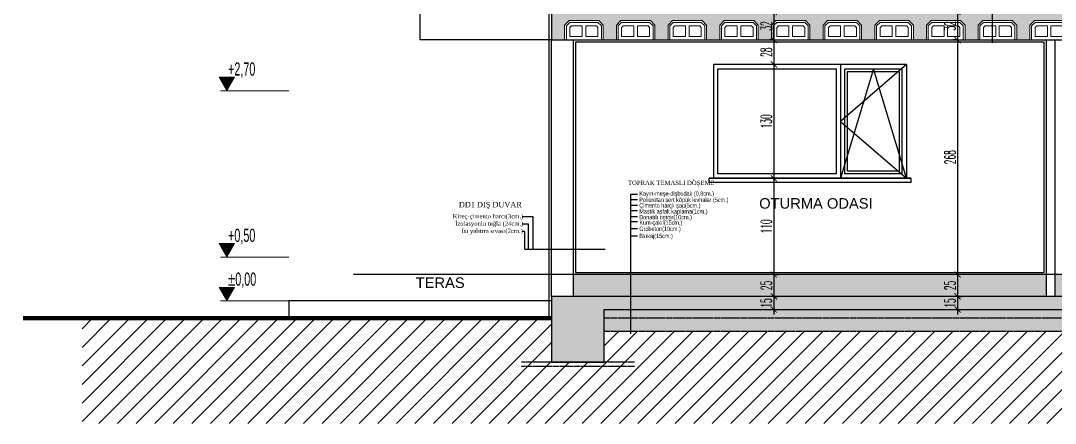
# Model space of a CAD drawing. Extents: x 775040 to 808375, y 4159409 to 4163651.
# Drawn here: x 776499.1 to 776794.3, y 4160133.7 to 4160248.7 of the extents above; entities that cross this region are included whole.
import ezdxf

# ---------------------------------------------------------------- set-up
doc = ezdxf.new("R2010")
doc.units = 0
doc.header["$MEASUREMENT"] = 0
doc.header["$PDMODE"] = 3
doc.linetypes.add('DASHED2', pattern=[0.1875, 0.125, -0.0625])
doc.linetypes.add('DUZ', pattern=[500, 500])
doc.layers.get('0').update_dxf_attribs({"linetype": 'DUZ'})
for name, color, linetype, lineweight in [('25yazi', 255, 'Continuous', 15), ('P-HatchLight', 200, 'Continuous', 5), ('P-Levels', 240, 'Continuous', 20), ('P-Oklar', 31, 'Continuous', 18), ('Z_asmolen', 53, 'Continuous', 9), ('Z_iç ölçü dikey', 111, 'Continuous', 25)]:
    doc.layers.add(name, color=color, linetype=linetype, lineweight=lineweight)
doc.layers.add('tarama', color=8, linetype='Continuous')
doc.styles.add('10', font='swisscl.ttf', dxfattribs={"height": 10})
doc.styles.add('50', font='swisscl.ttf', dxfattribs={"height": 50})
doc.styles.add('ARIAL', font='ariblk.ttf', dxfattribs={"height": 1})
doc.styles.add('OLCUIC', font='ROMANS.SHX', dxfattribs={"width": 0.5})
doc.styles.add('ÖLÇÜ', font='times.ttf', dxfattribs={"height": 15})
doc.dimstyles.new('ölçü 50', dxfattribs={"dimtxt": 12.5, "dimasz": 7, "dimexe": 5.3, "dimexo": 5, "dimgap": 2.5, "dimtad": 1, "dimdec": 0, "dimzin": 9, "dimdsep": 46, "dimtxsty": 'OLCUIC', "dimblk1": 'ARCHTICK', "dimblk2": 'ARCHTICK', "dimsah": 1, "dimcen": 0, "dimdle": 5.5, "dimadec": 0, "dimazin": 0, "dimtfac": 1, "dimtdec": 0, "dimtix": 1, "dimtofl": 0, "dimtmove": 1, "dimatfit": 3, "dimldrblk": 'ARCHTICK', "dimfxl": 0, "dimtolj": 1, "dimtzin": 0, "dimarcsym": 0})

# ---------------------------------------------------------------- blocks, each defined once
blk = doc.blocks.new('asbnm')
at = {"layer": 'Z_asmolen'}
for p, q in [((44128.8, -2548.3), (44123.7, -2553.5)), ((44129.7, -2550.3), (44125.7, -2554.3)), ((44162.5, -2548.3), (44128.8, -2548.3)), ((44161.7, -2550.3), (44129.7, -2550.3)), ((44161.7, -2550.3), (44165.7, -2554.3)), ((44162.5, -2548.3), (44167.7, -2553.5)), ((44187.8, -2548.3), (44182.7, -2553.5)), ((44188.7, -2550.3), (44184.7, -2554.3)), ((44221.5, -2548.3), (44187.8, -2548.3)), ((44220.7, -2550.3), (44188.7, -2550.3)), ((44220.7, -2550.3), (44224.7, -2554.3)), ((44221.5, -2548.3), (44226.7, -2553.5)), ((44123.7, -2570.3), (44123.7, -2553.5)), ((44125.7, -2570.3), (44125.7, -2554.3)), ((44131.4, -2554.3), (44129.7, -2556.1)), ((44129.7, -2566.3), (44129.7, -2556.1)), ((44143.7, -2554.3), (44131.4, -2554.3)), ((44143.7, -2554.3), (44143.7, -2566.3)), ((44159.8, -2554.3), (44147.7, -2554.3)), ((44147.7, -2554.3), (44147.7, -2566.3)), ((44159.8, -2554.3), (44161.7, -2556)), ((44161.7, -2566.3), (44161.7, -2556)), ((44165.7, -2570.3), (44165.7, -2554.3)), ((44167.7, -2570.3), (44167.7, -2553.5)), ((44182.7, -2570.3), (44182.7, -2553.5)), ((44184.7, -2570.3), (44184.7, -2554.3)), ((44190.4, -2554.3), (44188.7, -2556.1)), ((44188.7, -2566.3), (44188.7, -2556.1)), ((44202.7, -2554.3), (44190.4, -2554.3)), ((44202.7, -2554.3), (44202.7, -2566.3)), ((44218.8, -2554.3), (44206.7, -2554.3)), ((44206.7, -2554.3), (44206.7, -2566.3)), ((44218.8, -2554.3), (44220.7, -2556)), ((44220.7, -2566.3), (44220.7, -2556)), ((44224.7, -2570.3), (44224.7, -2554.3)), ((44226.7, -2570.3), (44226.7, -2553.5)), ((44167.7, -2570.3), (44123.7, -2570.3)), ((44143.7, -2566.3), (44129.7, -2566.3)), ((44161.7, -2566.3), (44147.7, -2566.3)), ((44226.7, -2570.3), (44182.7, -2570.3)), ((44202.7, -2566.3), (44188.7, -2566.3)), ((44220.7, -2566.3), (44206.7, -2566.3))]:
    blk.add_line(p, q, dxfattribs=at)
blk = doc.blocks.new('KOTLAMAGORUNUS KESITTE')
at = {"layer": 'P-HatchLight'}
for points in [[(0.152, 0.148), (0.072, 0.01), (-0.008, 0.148)], [(0.143, 0.143), (0.072, 0.02), (0.001, 0.143)], [(0.135, 0.138), (0.072, 0.03), (0.01, 0.138)], [(0.126, 0.133), (0.072, 0.04), (0.018, 0.133)], [(0.117, 0.128), (0.072, 0.05), (0.027, 0.128)], [(0.109, 0.123), (0.072, 0.06), (0.036, 0.123)], [(0.1, 0.118), (0.072, 0.07), (0.044, 0.118)], [(0.091, 0.113), (0.072, 0.08), (0.053, 0.113)], [(0.083, 0.108), (0.072, 0.09), (0.062, 0.108)], [(0.074, 0.103), (0.072, 0.1), (0.07, 0.103)]]:
    blk.add_lwpolyline(points, close=True, dxfattribs=at)
at = {"layer": 'P-Oklar', "color": 2, "ltscale": 0.5}
blk.add_line((0, 0), (0.779, 0), dxfattribs=at)
blk.add_lwpolyline([(-0.016, 0.153), (0.072, 0), (0.161, 0.153)], close=True, dxfattribs=at)
at = {"layer": 'P-Levels', "color": 7, "style": '50', "width": 0.8}
blk.add_attdef('%%P0.00', (-0.031, 0.178), '', height=0.15, dxfattribs=at)
blk = doc.blocks.new('_ARCHTICK')
at = {"color": 0, "linetype": 'ByBlock', "const_width": 0.15}
blk.add_lwpolyline([(-0.5, -0.5), (0.5, 0.5)], dxfattribs=at)
blk = doc.blocks.new('*D1060')
at = {"layer": 'Defpoints', "color": 0, "linetype": 'Continuous', "transparency": 16777216}
for p in [(792120.1, 4156109.2), (792120.1, 4156077.2), (792121.6, 4156077.2)]:
    blk.add_point(p, dxfattribs=at)
at = {"layer": 'tarama', "color": 0, "linetype": 'Continuous', "lineweight": -2, "transparency": 16777216}
for p, q in [((792120.1, 4156114.7), (792120.1, 4156071.7)), ((792120.1, 4156109.2), (792114.8, 4156109.2)), ((792120.1, 4156077.2), (792114.8, 4156077.2))]:
    blk.add_line(p, q, dxfattribs=at)
at = {"layer": 'tarama', "color": 0, "linetype": 'Continuous', "lineweight": -2, "transparency": 16777216, "xscale": 7, "yscale": 7, "zscale": 7}
for p, rotation in [((792120.1, 4156109.2), 90), ((792120.1, 4156077.2), 270)]:
    blk.add_blockref('_ARCHTICK', p, dxfattribs=dict(at, rotation=rotation))
at = {"layer": 'tarama', "color": 0, "linetype": 'Continuous', "transparency": 16777216, "insert": (792111.4, 4156093.2), "char_height": 12.5, "attachment_point": 5, "rotation": 90, "style": 'OLCUIC'}
blk.add_mtext('\\A1;32', dxfattribs=at)
blk = doc.blocks.new('*D1061')
at = {"layer": 'Defpoints', "color": 0, "linetype": 'Continuous', "transparency": 16777216}
for p in [(792121.6, 4156077.2), (792120.1, 4155809.2), (792121.6, 4155809.2)]:
    blk.add_point(p, dxfattribs=at)
at = {"layer": 'tarama', "color": 0, "linetype": 'Continuous', "lineweight": -2, "transparency": 16777216}
for p, q in [((792120.1, 4156077.2), (792114.8, 4156077.2)), ((792120.1, 4156082.7), (792120.1, 4155803.7)), ((792120.1, 4155809.2), (792114.8, 4155809.2))]:
    blk.add_line(p, q, dxfattribs=at)
at = {"layer": 'tarama', "color": 0, "linetype": 'Continuous', "lineweight": -2, "transparency": 16777216, "xscale": 7, "yscale": 7, "zscale": 7}
for p, rotation in [((792120.1, 4156077.2), 90), ((792120.1, 4155809.2), 270)]:
    blk.add_blockref('_ARCHTICK', p, dxfattribs=dict(at, rotation=rotation))
at = {"layer": 'tarama', "color": 0, "linetype": 'Continuous', "transparency": 16777216, "insert": (792111.4, 4155943.2), "char_height": 12.5, "attachment_point": 5, "rotation": 90, "style": 'OLCUIC'}
blk.add_mtext('\\A1;268', dxfattribs=at)
blk = doc.blocks.new('*D1062')
at = {"layer": 'Defpoints', "color": 0, "linetype": 'Continuous', "transparency": 16777216}
for p in [(792121.6, 4155809.2), (792118.3, 4155784.2), (792120.1, 4155784.2)]:
    blk.add_point(p, dxfattribs=at)
at = {"layer": 'tarama', "color": 0, "linetype": 'Continuous', "lineweight": -2, "transparency": 16777216}
for p, q in [((792120.1, 4155809.2), (792114.8, 4155809.2)), ((792120.1, 4155814.7), (792120.1, 4155778.7)), ((792120.1, 4155784.2), (792125.4, 4155784.2))]:
    blk.add_line(p, q, dxfattribs=at)
at = {"layer": 'tarama', "color": 0, "linetype": 'Continuous', "lineweight": -2, "transparency": 16777216, "xscale": 7, "yscale": 7, "zscale": 7}
for p, rotation in [((792120.1, 4155809.2), 90), ((792120.1, 4155784.2), 270)]:
    blk.add_blockref('_ARCHTICK', p, dxfattribs=dict(at, rotation=rotation))
at = {"layer": 'tarama', "color": 0, "linetype": 'Continuous', "transparency": 16777216, "insert": (792111.4, 4155796.7), "char_height": 12.5, "attachment_point": 5, "rotation": 90, "style": 'OLCUIC'}
blk.add_mtext('\\A1;25', dxfattribs=at)
blk = doc.blocks.new('*D1063')
at = {"layer": 'Defpoints', "color": 0, "linetype": 'Continuous', "transparency": 16777216}
for p in [(792118.3, 4155784.2), (792118.3, 4155769.2), (792120.1, 4155769.2)]:
    blk.add_point(p, dxfattribs=at)
at = {"layer": 'tarama', "color": 0, "linetype": 'Continuous', "lineweight": -2, "transparency": 16777216}
for p, q in [((792120.1, 4155789.7), (792120.1, 4155763.7)), ((792120.1, 4155784.2), (792125.4, 4155784.2)), ((792120.1, 4155769.2), (792125.4, 4155769.2))]:
    blk.add_line(p, q, dxfattribs=at)
at = {"layer": 'tarama', "color": 0, "linetype": 'Continuous', "lineweight": -2, "transparency": 16777216, "xscale": 7, "yscale": 7, "zscale": 7}
for p, rotation in [((792120.1, 4155784.2), 90), ((792120.1, 4155769.2), 270)]:
    blk.add_blockref('_ARCHTICK', p, dxfattribs=dict(at, rotation=rotation))
at = {"layer": 'tarama', "color": 0, "linetype": 'Continuous', "transparency": 16777216, "insert": (792111.4, 4155776.7), "char_height": 12.5, "attachment_point": 5, "rotation": 90, "style": 'OLCUIC'}
blk.add_mtext('\\A1;15', dxfattribs=at)
blk = doc.blocks.new('*D1082')
at = {"layer": 'Defpoints', "color": 0, "linetype": 'Continuous', "transparency": 16777216}
for p in [(791910.4, 4156109.2), (791910.4, 4156077.2), (791910.4, 4156077.2)]:
    blk.add_point(p, dxfattribs=at)
at = {"layer": 'tarama', "color": 0, "linetype": 'Continuous', "lineweight": -2, "transparency": 16777216}
for p, q in [((791910.4, 4156114.7), (791910.4, 4156071.7)), ((791910.4, 4156109.2), (791905.1, 4156109.2)), ((791910.4, 4156077.2), (791905.1, 4156077.2))]:
    blk.add_line(p, q, dxfattribs=at)
at = {"layer": 'tarama', "color": 0, "linetype": 'Continuous', "lineweight": -2, "transparency": 16777216, "xscale": 7, "yscale": 7, "zscale": 7}
for p, rotation in [((791910.4, 4156109.2), 90), ((791910.4, 4156077.2), 270)]:
    blk.add_blockref('_ARCHTICK', p, dxfattribs=dict(at, rotation=rotation))
at = {"layer": 'tarama', "color": 0, "linetype": 'Continuous', "transparency": 16777216, "insert": (791901.7, 4156093.2), "char_height": 12.5, "attachment_point": 5, "rotation": 90, "style": 'OLCUIC'}
blk.add_mtext('\\A1;32', dxfattribs=at)
blk = doc.blocks.new('*D1083')
at = {"layer": 'Defpoints', "color": 0, "linetype": 'Continuous', "transparency": 16777216}
for p in [(791910.4, 4156077.2), (791910.4, 4156049.2), (791910.4, 4156049.2)]:
    blk.add_point(p, dxfattribs=at)
at = {"layer": 'tarama', "color": 0, "linetype": 'Continuous', "lineweight": -2, "transparency": 16777216}
for p, q in [((791910.4, 4156077.2), (791905.1, 4156077.2)), ((791910.4, 4156082.7), (791910.4, 4156043.7)), ((791910.4, 4156049.2), (791905.1, 4156049.2))]:
    blk.add_line(p, q, dxfattribs=at)
at = {"layer": 'tarama', "color": 0, "linetype": 'Continuous', "lineweight": -2, "transparency": 16777216, "xscale": 7, "yscale": 7, "zscale": 7}
for p, rotation in [((791910.4, 4156077.2), 90), ((791910.4, 4156049.2), 270)]:
    blk.add_blockref('_ARCHTICK', p, dxfattribs=dict(at, rotation=rotation))
at = {"layer": 'tarama', "color": 0, "linetype": 'Continuous', "transparency": 16777216, "insert": (791901.7, 4156063.2), "char_height": 12.5, "attachment_point": 5, "rotation": 90, "style": 'OLCUIC'}
blk.add_mtext('\\A1;28', dxfattribs=at)
blk = doc.blocks.new('*D1084')
at = {"layer": 'Defpoints', "color": 0, "linetype": 'Continuous', "transparency": 16777216}
for p in [(791910.4, 4156049.2), (791910.4, 4155919.2), (791910.4, 4155919.2)]:
    blk.add_point(p, dxfattribs=at)
at = {"layer": 'tarama', "color": 0, "linetype": 'Continuous', "lineweight": -2, "transparency": 16777216}
for p, q in [((791910.4, 4156054.7), (791910.4, 4155913.7)), ((791910.4, 4156049.2), (791905.1, 4156049.2)), ((791910.4, 4155919.2), (791915.7, 4155919.2))]:
    blk.add_line(p, q, dxfattribs=at)
at = {"layer": 'tarama', "color": 0, "linetype": 'Continuous', "lineweight": -2, "transparency": 16777216, "xscale": 7, "yscale": 7, "zscale": 7}
for p, rotation in [((791910.4, 4156049.2), 90), ((791910.4, 4155919.2), 270)]:
    blk.add_blockref('_ARCHTICK', p, dxfattribs=dict(at, rotation=rotation))
at = {"layer": 'tarama', "color": 0, "linetype": 'Continuous', "transparency": 16777216, "insert": (791901.7, 4155984.2), "char_height": 12.5, "attachment_point": 5, "rotation": 90, "style": 'OLCUIC'}
blk.add_mtext('\\A1;130', dxfattribs=at)
blk = doc.blocks.new('*D1085')
at = {"layer": 'Defpoints', "color": 0, "linetype": 'Continuous', "transparency": 16777216}
for p in [(791910.4, 4155919.2), (791910.4, 4155809.2), (791910.4, 4155809.2)]:
    blk.add_point(p, dxfattribs=at)
at = {"layer": 'tarama', "color": 0, "linetype": 'Continuous', "lineweight": -2, "transparency": 16777216}
for p, q in [((791910.4, 4155924.7), (791910.4, 4155803.7)), ((791910.4, 4155919.2), (791915.7, 4155919.2)), ((791910.4, 4155809.2), (791915.7, 4155809.2))]:
    blk.add_line(p, q, dxfattribs=at)
at = {"layer": 'tarama', "color": 0, "linetype": 'Continuous', "lineweight": -2, "transparency": 16777216, "xscale": 7, "yscale": 7, "zscale": 7}
for p, rotation in [((791910.4, 4155919.2), 90), ((791910.4, 4155809.2), 270)]:
    blk.add_blockref('_ARCHTICK', p, dxfattribs=dict(at, rotation=rotation))
at = {"layer": 'tarama', "color": 0, "linetype": 'Continuous', "transparency": 16777216, "insert": (791901.7, 4155864.2), "char_height": 12.5, "attachment_point": 5, "rotation": 90, "style": 'OLCUIC'}
blk.add_mtext('\\A1;110', dxfattribs=at)
blk = doc.blocks.new('*D1086')
at = {"layer": 'Defpoints', "color": 0, "linetype": 'Continuous', "transparency": 16777216}
for p in [(791910.4, 4155809.2), (791910.4, 4155784.2), (791910.4, 4155784.2)]:
    blk.add_point(p, dxfattribs=at)
at = {"layer": 'tarama', "color": 0, "linetype": 'Continuous', "lineweight": -2, "transparency": 16777216}
for p, q in [((791910.4, 4155814.7), (791910.4, 4155778.7)), ((791910.4, 4155809.2), (791915.7, 4155809.2)), ((791910.4, 4155784.2), (791915.7, 4155784.2))]:
    blk.add_line(p, q, dxfattribs=at)
at = {"layer": 'tarama', "color": 0, "linetype": 'Continuous', "lineweight": -2, "transparency": 16777216, "xscale": 7, "yscale": 7, "zscale": 7}
for p, rotation in [((791910.4, 4155809.2), 90), ((791910.4, 4155784.2), 270)]:
    blk.add_blockref('_ARCHTICK', p, dxfattribs=dict(at, rotation=rotation))
at = {"layer": 'tarama', "color": 0, "linetype": 'Continuous', "transparency": 16777216, "insert": (791901.7, 4155796.7), "char_height": 12.5, "attachment_point": 5, "rotation": 90, "style": 'OLCUIC'}
blk.add_mtext('\\A1;25', dxfattribs=at)
blk = doc.blocks.new('*D1087')
at = {"layer": 'Defpoints', "color": 0, "linetype": 'Continuous', "transparency": 16777216}
for p in [(791910.4, 4155784.2), (791910.4, 4155769.2), (791910.4, 4155769.2)]:
    blk.add_point(p, dxfattribs=at)
at = {"layer": 'tarama', "color": 0, "linetype": 'Continuous', "lineweight": -2, "transparency": 16777216}
for p, q in [((791910.4, 4155789.7), (791910.4, 4155763.7)), ((791910.4, 4155784.2), (791915.7, 4155784.2)), ((791910.4, 4155769.2), (791915.7, 4155769.2))]:
    blk.add_line(p, q, dxfattribs=at)
at = {"layer": 'tarama', "color": 0, "linetype": 'Continuous', "lineweight": -2, "transparency": 16777216, "xscale": 7, "yscale": 7, "zscale": 7}
for p, rotation in [((791910.4, 4155784.2), 90), ((791910.4, 4155769.2), 270)]:
    blk.add_blockref('_ARCHTICK', p, dxfattribs=dict(at, rotation=rotation))
at = {"layer": 'tarama', "color": 0, "linetype": 'Continuous', "transparency": 16777216, "insert": (791901.7, 4155776.7), "char_height": 12.5, "attachment_point": 5, "rotation": 90, "style": 'OLCUIC'}
blk.add_mtext('\\A1;15', dxfattribs=at)
blk = doc.blocks.new('A$C75FE1421')
at = {"layer": 'tarama'}
h = blk.add_hatch(dxfattribs=at)
h.set_pattern_fill('ANSI33', color=256, scale=15, style=0)
h.set_pattern_definition([(45, (-798705.8395, -4170140.343), (-2.6516504294, 2.6516504294), []), (45, (-798703.188, -4170140.343), (-2.6516504294, 2.6516504294), [1.875, -0.9375])])
h.paths.add_polyline_path([(1723.6, 725.7), (1757.3, 725.7), (1762.4, 720.5), (1762.4, 703.7), (1777.4, 703.7), (1777.4, 720.5), (1782.6, 725.7), (1816.3, 725.7), (1821.4, 720.5), (1821.4, 703.7), (1836.4, 703.7), (1836.4, 720.5), (1841.6, 725.7), (1875.3, 725.7), (1880.4, 720.5), (1880.4, 703.7), (1895.4, 703.7), (1895.4, 720.5), (1900.6, 725.7), (1934.3, 725.7), (1939.4, 720.5), (1939.4, 703.7), (1954.4, 703.7), (1954.4, 720.5), (1959.6, 725.7), (1993.3, 725.7), (1998.4, 720.5), (1998.4, 703.7), (2013.4, 703.7), (2013.4, 720.5), (2018.6, 725.7), (2052.3, 725.7), (2057.4, 720.5), (2057.4, 703.7), (2072.4, 703.7), (2072.4, 720.5), (2077.6, 725.7), (2111.3, 725.7), (2116.4, 720.5), (2116.4, 703.7), (2131.4, 703.7), (2131.4, 720.5), (2136.6, 725.7), (2170.3, 725.7), (2175.4, 720.5), (2175.4, 703.7), (2190.4, 703.7), (2190.4, 720.5), (2195.6, 725.7), (2229.3, 725.7), (2234.4, 720.5), (2234.4, 703.7), (2249.4, 703.7), (2249.4, 720.5), (2254.6, 725.7), (2288.3, 725.7), (2293.4, 720.5), (2293.4, 703.7), (2308.4, 703.7), (2308.4, 720.5), (2313.6, 725.7), (2347.3, 725.7), (2352.4, 720.5), (2352.4, 703.7), (2367.4, 703.7), (2367.4, 720.5), (2372.6, 725.7), (2406.3, 725.7), (2411.4, 720.5), (2411.4, 703.7), (2426.4, 703.7), (2426.4, 720.5), (2431.6, 725.7), (2465.3, 725.7), (2470.4, 720.5), (2470.4, 703.7), (2485.4, 703.7), (2485.4, 720.5), (2490.6, 725.7), (2524.3, 725.7), (2529.4, 720.5), (2529.4, 703.7), (2544.4, 703.7), (2544.4, 720.5), (2549.6, 725.7), (2583.3, 725.7), (2588.4, 720.5), (2588.4, 703.7), (2603.4, 703.7), (2603.4, 735.7), (1703.4, 735.7), (1703.4, 703.7), (1718.4, 703.7), (1718.4, 720.5)])
h.paths.add_polyline_path([(1382.7, 735.7), (603.4, 735.7), (603.4, 703.7), (618.4, 703.7), (618.4, 720.5), (623.6, 725.7), (657.3, 725.7), (662.4, 720.5), (662.4, 703.7), (677.4, 703.7), (677.4, 720.5), (682.6, 725.7), (716.3, 725.7), (721.4, 720.5), (721.4, 703.7), (736.4, 703.7), (736.4, 720.5), (741.6, 725.7), (775.3, 725.7), (780.4, 720.5), (780.4, 703.7), (795.4, 703.7), (795.4, 720.5), (800.6, 725.7), (834.3, 725.7), (839.4, 720.5), (839.4, 703.7), (854.4, 703.7), (854.4, 720.5), (859.6, 725.7), (893.3, 725.7), (898.4, 720.5), (898.4, 703.7), (913.4, 703.7), (913.4, 720.5), (918.6, 725.7), (952.3, 725.7), (957.4, 720.5), (957.4, 703.7), (972.4, 703.7), (972.4, 720.5), (977.6, 725.7), (1011.3, 725.7), (1016.4, 720.5), (1016.4, 703.7), (1031.4, 703.7), (1031.4, 720.5), (1036.6, 725.7), (1070.3, 725.7), (1075.4, 720.5), (1075.4, 703.7), (1090.4, 703.7), (1090.4, 720.5), (1095.6, 725.7), (1129.3, 725.7), (1134.4, 720.5), (1134.4, 703.7), (1149.4, 703.7), (1149.4, 720.5), (1154.6, 725.7), (1188.3, 725.7), (1193.4, 720.5), (1193.4, 703.7), (1208.4, 703.7), (1208.4, 720.5), (1213.6, 725.7), (1247.3, 725.7), (1252.4, 720.5), (1252.4, 703.7), (1267.4, 703.7), (1267.4, 720.5), (1272.6, 725.7), (1306.3, 725.7), (1311.4, 720.5), (1311.4, 703.7), (1326.4, 703.7), (1326.4, 720.5), (1331.6, 725.7), (1365.3, 725.7), (1370.4, 720.5), (1370.4, 703.7), (1382.7, 703.7)])
h.paths.add_polyline_path([(1435.2, 665.1), (1372.7, 665.1), (1372.7, 650.1), (1382.7, 650.1), (1430, 633.4), (1470.6, 617), (1486.7, 601.4), (1506.3, 582.7), (1535, 564.3), (1561.4, 547.3), (1580.1, 530.6), (1600.5, 511.2), (1648, 491.3), (1728.4, 491.3), (1728.4, 506.3), (1651, 506.3), (1651, 524), (1608.9, 524), (1608.9, 541.6), (1590.2, 541.6), (1590.2, 559.2), (1570.5, 559.2), (1570.5, 576.9), (1543.1, 576.9), (1543.1, 594.5), (1515.6, 594.5), (1515.6, 612.2), (1497.1, 612.2), (1497.1, 629.8), (1478.9, 629.8), (1478.9, 647.5), (1435.2, 647.5)])
h.paths.add_polyline_path([(1407.7, 395.7), (1683.4, 395.7), (1683.4, 335.7), (1743.4, 335.7), (1743.4, 395.7), (2543.4, 395.7), (2543.4, 335.7), (2603.4, 335.7), (2603.4, 410.7), (603.4, 410.7), (603.4, 335.7), (663.4, 335.7), (663.4, 395.7), (1347.7, 395.7), (1347.7, 335.7), (1407.7, 335.7)])
h = blk.add_hatch(dxfattribs=at)
h.set_pattern_fill('ANSI38', color=256, scale=30, style=0)
h.set_pattern_definition([(45, (-798705.8395, -4170140.343), (-2.6516504294, 2.6516504294), []), (135, (-798705.8395, -4170140.343), (-7.9549512883, 2.6516504294), [9.375, -5.625])])
h.paths.add_polyline_path([(1168.4, 435.7), (628.4, 435.7), (628.4, 410.7), (1168.4, 410.7)])
h.paths.add_polyline_path([(1372.7, 435.7), (1178.4, 435.7), (1178.4, 410.7), (1372.7, 410.7)])
h.paths.add_polyline_path([(1573.4, 435.7), (1382.7, 435.7), (1382.7, 410.7), (1573.4, 410.7)])
h.paths.add_polyline_path([(1703.4, 435.7), (1583.4, 435.7), (1583.4, 410.7), (1703.4, 410.7)])
h.paths.add_polyline_path([(1843.4, 435.7), (1728.4, 435.7), (1728.4, 410.7), (1843.4, 410.7)])
h.paths.add_polyline_path([(2003.4, 435.7), (1853.4, 435.7), (1853.4, 410.7), (2003.4, 410.7)])
h.paths.add_polyline_path([(2153.4, 435.7), (2013.4, 435.7), (2013.4, 410.7), (2153.4, 410.7)])
h.paths.add_polyline_path([(2478.4, 435.7), (2163.4, 435.7), (2163.4, 410.7), (2478.4, 410.7)])
at = {"layer": 'tarama', "ltscale": 50}
h = blk.add_hatch(dxfattribs=at)
h.set_pattern_fill('AR-HBONE', color=256, scale=0.7, style=0)
h.set_pattern_definition([(45, (-798705.8395, -4170140.3432), (3e-16, 3.9597979746), [8.4, -2.8]), (135, (-798703.8596, -4170138.3633), (3e-16, 3.9597979746), [8.4, -2.8])])
h.paths.add_polyline_path([(1347.7, 395.7), (663.4, 395.7), (663.4, 385.7), (1347.7, 385.7)])
h.paths.add_polyline_path([(1683.4, 395.7), (1407.7, 395.7), (1407.7, 385.7), (1683.4, 385.7)])
h.paths.add_polyline_path([(2543.4, 395.7), (1743.4, 395.7), (1743.4, 385.7), (2543.4, 385.7)])
at = {"layer": 'tarama'}
h = blk.add_hatch(dxfattribs=at)
h.set_pattern_fill('ANSI31', color=256, scale=120, style=0)
h.set_pattern_definition([(45, (-798705.84, -4170140.343), (-10.60660172, 10.60660172), [])])
h.paths.add_polyline_path([(603.4, 385.7), (67.6, 385.7), (67.6, 265.7), (2983.3, 265.7), (2983.3, 385.7), (2603.4, 385.7), (2603.4, 335.7), (2543.4, 335.7), (2543.4, 370.7), (1743.4, 370.7), (1743.4, 335.7), (1683.4, 335.7), (1683.4, 370.7), (1407.7, 370.7), (1407.7, 335.7), (1347.7, 335.7), (1347.7, 370.7), (663.4, 370.7), (663.4, 335.7), (603.4, 335.7)])
at = {"layer": 'tarama', "linetype": 'DASHED2'}
h = blk.add_hatch(dxfattribs=at)
h.set_pattern_fill('EARTH', color=256, scale=25, angle=45, style=0)
h.set_pattern_definition([(45, (-798705.8395, -4170140.343), (9e-16, 8.838834765), [6.25, -6.25]), (45, (-798707.497, -4170138.686), (9e-16, 8.838834765), [6.25, -6.25]), (45, (-798709.154, -4170137.0286), (9e-16, 8.838834765), [6.25, -6.25]), (135, (-798709.154, -4170135.924), (-8.838834765, 9e-16), [6.25, -6.25]), (135, (-798707.497, -4170134.2665), (-8.838834765, 9e-16), [6.25, -6.25]), (135, (-798705.8395, -4170132.609), (-8.838834765, 9e-16), [6.25, -6.25])])
h.paths.add_polyline_path([(2543.4, 385.7), (1743.4, 385.7), (1743.4, 370.7), (2543.4, 370.7)])
h.paths.add_polyline_path([(1683.4, 385.7), (1407.7, 385.7), (1407.7, 370.7), (1683.4, 370.7)])
h.paths.add_polyline_path([(1347.7, 385.7), (663.4, 385.7), (663.4, 370.7), (1347.7, 370.7)])
at = {"layer": 'tarama'}
for p, q in [((1106.5, 792.8), (1106.5, 700.5)), ((453.4, 703.7, 0), (453.4, 735.7, 0)), ((603.4, 703.7, 0), (453.4, 703.7, 0)), ((701.4, 527.1), (693.7, 527.1)), ((693.7, 527.1), (693.7, 368.1)), ((701.4, 521), (693.7, 521)), ((701.4, 514.5), (693.7, 514.5)), ((701.4, 508.3), (693.7, 508.3)), ((582.5, 501.8), (569.8, 501.8)), ((582.5, 464.7), (582.5, 501.8)), ((701.4, 501.8), (693.7, 501.8)), ((572.9, 484.8), (569.4, 484.8)), ((577.3, 493.4), (570, 493.4)), ((572.9, 464.7), (572.9, 484.8)), ((577.3, 464.7), (577.3, 493.4)), ((701.4, 495.9), (693.7, 495.9)), ((701.4, 488.1), (693.7, 488.1)), ((701.4, 479.7), (693.7, 479.7)), ((572.9, 464.7), (664.7, 464.7)), ((2892.1, 435.7), (377.5, 435.7))]:
    blk.add_line(p, q, dxfattribs=at)
at = {"layer": 'tarama', "linetype": 'Continuous'}
for p, q in [((603.4, 410.7), (603.4, 703.7)), ((628.4, 410.7), (628.4, 703.7)), ((1168.4, 410.7), (1168.4, 703.7)), ((1178.4, 410.7), (1178.4, 703.7)), ((788.4, 675.7), (788.4, 545.7)), ((1008.4, 675.7), (788.4, 675.7)), ((933.3, 675.7), (933.3, 545.7)), ((1008.4, 675.7), (1008.4, 545.7)), ((1013.4, 545.7), (783.4, 545.7)), ((1168.4, 435.7), (628.4, 435.7)), ((1372.7, 435.7), (1178.4, 435.7))]:
    blk.add_line(p, q, dxfattribs=at)
at = {"layer": 'tarama', "linetype": 'DASHED2'}
for p, q in [((1347.7, 385.7), (663.4, 385.7)), ((1347.7, 370.7), (663.4, 370.7))]:
    blk.add_line(p, q, dxfattribs=at)
at = {"layer": 'tarama', "linetype": 'Continuous'}
for points in [[(600.9, 385.7), (600.9, 410.7), (600.9, 703.7), (600.9, 735.7), (600.9, 1003.7), (600.9, 1018.2), (560.9, 1018.2), (560.9, 1037.8), (718, 1069.2), (1925.5, 1069.2), (2157.2, 1115.5), (2418.5, 1063.3), (2518.5, 1063.3), (2645.9, 1037.8), (2645.9, 1018.2), (2605.9, 1018.2), (2605.9, 1003.7), (2605.9, 735.7), (2605.9, 701.2), (2505.9, 701.2), (2505.9, 413.2), (2605.9, 413.2), (2605.9, 385.7)], [(603.4, 405.7), (303.4, 405.7), (303.4, 385.7)]]:
    blk.add_lwpolyline(points, dxfattribs=at)
for points in [[(1382.7, 735.7), (603.4, 735.7), (603.4, 703.7), (1382.7, 703.7)], [(1165.9, 701.2), (630.9, 701.2), (630.9, 438.2), (1165.9, 438.2)], [(783.4, 545.7), (1013.4, 545.7), (1013.4, 540.7), (783.4, 540.7)], [(2603.4, 410.7), (603.4, 410.7), (603.4, 335.7), (663.4, 335.7), (663.4, 395.7), (1347.7, 395.7), (1347.7, 335.7), (1407.7, 335.7), (1407.7, 395.7), (1683.4, 395.7), (1683.4, 335.7), (1743.4, 335.7), (1743.4, 395.7), (2543.4, 395.7), (2543.4, 335.7), (2603.4, 335.7)]]:
    blk.add_lwpolyline(points, close=True, dxfattribs=at)
at = {"layer": 'tarama', "ltscale": 2}
for points in [[(1008.4, 675.7), (933.3, 610.7), (1008.4, 545.7)], [(1008.4, 545.7), (970.9, 670.7), (933.3, 545.7)]]:
    blk.add_lwpolyline(points, dxfattribs=at)
at = {"layer": 'tarama', "color": 21}
for points in [[(793.4, 670.7), (928.3, 670.7), (928.3, 550.7), (793.4, 550.7)], [(938.3, 670.7), (1003.4, 670.7), (1003.4, 550.7), (938.3, 550.7)]]:
    blk.add_lwpolyline(points, close=True, dxfattribs=at)
at = {"layer": 'tarama', "color": 8}
blk.add_lwpolyline([(941.3, 667.7), (1000.4, 667.7), (1000.4, 553.7), (941.3, 553.7)], close=True, dxfattribs=at)
at = {"layer": 'tarama', "linetype": 'Continuous', "const_width": 5}
blk.add_lwpolyline([(603.4, 385.7), (0, 385.7)], dxfattribs=at)
at = {"layer": 'tarama', "linetype": 'DASHED2'}
for points in [[(698.3, 335.7), (568.6, 335.7)], [(698.3, 330.7), (568.6, 330.7)]]:
    blk.add_lwpolyline(points, dxfattribs=at)
at = {"layer": 'tarama', "xscale": -1}
for p in [(44845.1, 3274.1), (44963.1, 3274.1), (45081.1, 3274.1), (45199.1, 3274.1), (45317.1, 3274.1)]:
    blk.add_blockref('asbnm', p, dxfattribs=at)
at = {"layer": 'tarama'}
ref = blk.add_blockref('KOTLAMAGORUNUS KESITTE', (225.5, 645.7), dxfattribs=dict(at, xscale=100, yscale=100, zscale=100))
ref.add_attrib('%%P0.00', '+2,70', (234.2, 663), dxfattribs={"layer": '25yazi', "height": 15, "style": '50', "width": 0.8})
ref = blk.add_blockref('KOTLAMAGORUNUS KESITTE', (225.5, 455.7), dxfattribs=dict(at, xscale=100, yscale=100, zscale=100))
ref.add_attrib('%%P0.00', '+0,50', (234.2, 473), dxfattribs={"layer": '25yazi', "height": 15, "style": '50', "width": 0.8})
ref = blk.add_blockref('KOTLAMAGORUNUS KESITTE', (225.5, 405.7), dxfattribs=dict(at, xscale=100, yscale=100, zscale=100))
ref.add_attrib('%%P0.00', '%%P0,00', (234.2, 423), dxfattribs={"layer": '25yazi', "height": 15, "style": '50', "width": 0.8})
at = {"layer": 'tarama', "style": 'ÖLÇÜ'}
for s, height, p in [('TOPRAK TEMASLI DÖŞEME', 5, (690.6, 538)), ('DD1 DIŞ DUVAR', 6.188, (497.6, 512.5))]:
    blk.add_text(s, height=height, dxfattribs=at).set_placement(p)
at = {"layer": 'tarama', "ltscale": 0.8}
for s, height, style, p in [('Kayın-meşe-dişbudak (0,8cm.)', 5, '10', (703.6, 525.7)), ('Poliüretan sert köpük levhalar (5cm.)', 5, '10', (703.5, 518.6)), ('Çimento harçlı şap(5cm.)', 5, '10', (703.6, 512.2)), ('Mastik asfalt kaplama(1cm.)', 5, '10', (703.6, 505.4)), ('Kireç-çimento harcı(3cm.)', 4.95, 'ÖLÇÜ', (490.6, 499.8)), ('İzolasyonlu tuğla (24cm.)', 4.95, 'ÖLÇÜ', (493.4, 491.5)), ('Donatılı beton(10cm.)', 5, '10', (703.5, 498.8)), ('Kum-çakıl(15cm.)', 5, '10', (703.7, 492.6)), ('Isı yalıtım sıvası(2cm.)', 4.95, 'ÖLÇÜ', (500.8, 483.1)), ('Grobeton(10cm.)', 5, '10', (703.6, 485.4)), ('Blokaj(15cm.)', 5, '10', (703.6, 477.3))]:
    blk.add_text(s, height=height, dxfattribs=dict(at, style=style)).set_placement(p)
at = {"layer": 'tarama', "linetype": 'Continuous', "char_height": 12, "width": 299.138, "attachment_point": 5, "style": 'ARIAL'}
for s, insert in [('{\\fArial|b0|i0|c162|p34;OTURMA ODASI}', (905.2, 516.9)), ('{\\fArial|b0|i0|c162|p34;TERAS}', (476.3, 426.3))]:
    blk.add_mtext(s, dxfattribs=dict(at, insert=insert))
at = {"layer": 'tarama', "linetype": 'Continuous'}
for base, p1, p2, picture, middle in [((857.2, 703.7), (857.2, 735.7), (857.2, 703.7), '*D1082', (848.5, 719.7)), ((1066.9, 703.7), (1066.9, 735.7), (1068.4, 703.7), '*D1060', (1058.2, 719.7)), ((857.2, 675.7), (857.2, 703.7), (857.2, 675.7), '*D1083', (848.5, 689.7)), ((1066.9, 435.7), (1068.4, 703.7), (1068.4, 435.7), '*D1061', (1058.2, 569.7)), ((857.2, 545.7), (857.2, 675.7), (857.2, 545.7), '*D1084', (848.5, 610.7)), ((857.2, 435.7), (857.2, 545.7), (857.2, 435.7), '*D1085', (848.5, 490.7)), ((857.2, 410.7), (857.2, 435.7), (857.2, 410.7), '*D1086', (848.5, 423.2)), ((1066.9, 410.7), (1068.4, 435.7), (1065.1, 410.7), '*D1062', (1058.2, 423.2)), ((857.2, 395.7), (857.2, 410.7), (857.2, 395.7), '*D1087', (848.5, 403.2)), ((1066.9, 395.7), (1065.1, 410.7), (1065.1, 395.7), '*D1063', (1058.2, 403.2))]:
    dim = blk.add_linear_dim(base=base, p1=p1, p2=p2, angle=90, dimstyle='ölçü 50', override={"dimfxl": 8}, dxfattribs=at)
    dim.commit()
    dim.dimension.update_dxf_attribs({"geometry": picture, "text_midpoint": middle, "insert": (-791053.2, -4155373.5)})

msp = doc.modelspace()

# ---------------------------------------------------------------- block references
at = {"layer": 'Z_iç ölçü dikey', "linetype": 'Continuous', "xscale": 0.25, "yscale": 0.25, "zscale": 0.25}
msp.add_blockref('A$C75FE1421', (776499.7, 4160067.29), dxfattribs=at)

doc.saveas('drawing.dxf')
